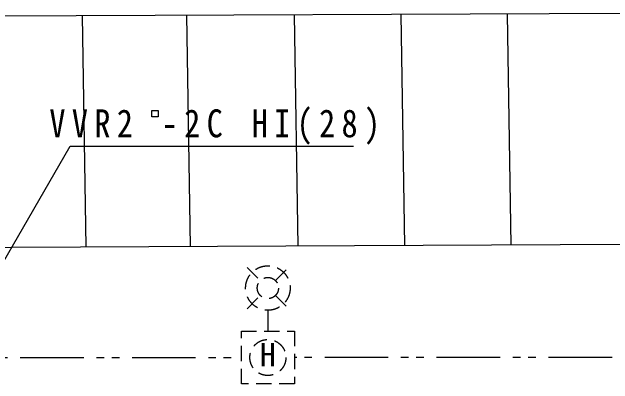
# Model space of a CAD drawing. Units: millimetres, scale not verified. Extents: x -1732052 to 83926, y -1225229 to 59935.
# Drawn here: x -53409 to -39230, y 1152 to 9931 of the extents above; entities that cross this region are included whole.
import ezdxf
from ezdxf.enums import TextEntityAlignment as Align

# ---------------------------------------------------------------- set-up
doc = ezdxf.new("R2010")
doc.units = ezdxf.units.MM
doc.header["$LTSCALE"] = 300
doc.linetypes.add('DASHED1', pattern=[1.8, 1.2, -0.6])
doc.linetypes.add('DOUBLE_CHAIN1', pattern=[8.8, 5, -1, 0.6, -0.6, 0.6, -1])
for name, color, linetype in [('0-0', 4, 'Continuous'), ('0-1_EL_HIKI', 2, 'Continuous'), ('0-2', 7, 'Continuous'), ('0-F', 7, 'Continuous')]:
    doc.layers.add(name, color=color, linetype=linetype)
doc.styles.add('ＭＳ ゴシック', font='')
doc.styles.get('ＭＳ ゴシック').set_extended_font_data('MS Gothic')

msp = doc.modelspace()

# ---------------------------------------------------------------- linework, layer by layer
at = {"layer": '0-0'}
for p, q in [((-29587.4, 9930.6), (-62498.6, 9801.9)), ((-51751, 9844), (-51664.7, 4387)), ((-49295.3, 9853.6), (-49209, 4396.6)), ((-46751.9, 9863.5), (-46665.5, 4406.6)), ((-44238.4, 9873.3), (-44152.1, 4416.4)), ((-41724.6, 9883.2), (-41638.2, 4426.2))]:
    msp.add_line(p, q, dxfattribs=at)
msp.add_lwpolyline([(-56682.3, 9824.7), (-56650.4, 4365.4), (-34014.1, 4473.5), (-34034.5, 9913.2)], dxfattribs=at)
at = {"layer": '0-1_EL_HIKI', "linetype": 'DASHED1'}
for p, q in [((-47860.5, 3903.8), (-47549.5, 3592.9)), ((-47195.9, 3592.9), (-46885, 3903.8)), ((-47860.5, 2928.3), (-47549.5, 3239.3)), ((-47195.9, 3239.3), (-46885, 2928.3))]:
    msp.add_line(p, q, dxfattribs=at)
at = {"layer": '0-1_EL_HIKI'}
msp.add_line((-47372.7, 2891.1), (-47372.7, 2401.5), dxfattribs=at)
at = {"layer": '0-1_EL_HIKI', "linetype": 'DOUBLE_CHAIN1'}
for p, q in [((-61137, 1776.5), (-47997.7, 1776.5)), ((-28692, 1776.5), (-46747.7, 1776.5))]:
    msp.add_line(p, q, dxfattribs=at)
at = {"layer": '0-1_EL_HIKI', "linetype": 'DASHED1'}
msp.add_lwpolyline([(-47997.7, 2401.5), (-46747.7, 2401.5), (-46747.7, 1151.5), (-47997.7, 1151.5)], close=True, dxfattribs=at)
for centre, radius in [((-47372.7, 3416.1), 525), ((-47372.7, 3416.1), 250), ((-47372.7, 1776.5), 425)]:
    msp.add_circle(centre, radius, dxfattribs=at)
at = {"layer": '0-2'}
msp.add_line((-54710, 2138.7), (-52040.1, 6763.1), dxfattribs=at)
at = {"layer": '0-F'}
msp.add_line((-52040.1, 6763.1), (-45353.4, 6763.1), dxfattribs=at)
msp.add_lwpolyline([(-50110.7, 7603.7), (-49960.7, 7603.7), (-49960.7, 7453.7), (-50110.7, 7453.7)], close=True, dxfattribs=at)

# ---------------------------------------------------------------- texts
at = {"layer": '0-1_EL_HIKI', "color": 7, "style": 'ＭＳ ゴシック'}
msp.add_text('H', height=549.9, dxfattribs=at).set_placement((-47560.2, 1401.5), align=Align.BOTTOM_LEFT)
at = {"layer": '0-F', "insert": (-52529.4, 6797.8), "char_height": 659.8, "attachment_point": 7, "style": 'ＭＳ ゴシック'}
msp.add_mtext('\\T1.39;\\W0.85;VVR2\\~-2C\\~HI(28)', dxfattribs=at)

doc.saveas('drawing.dxf')
